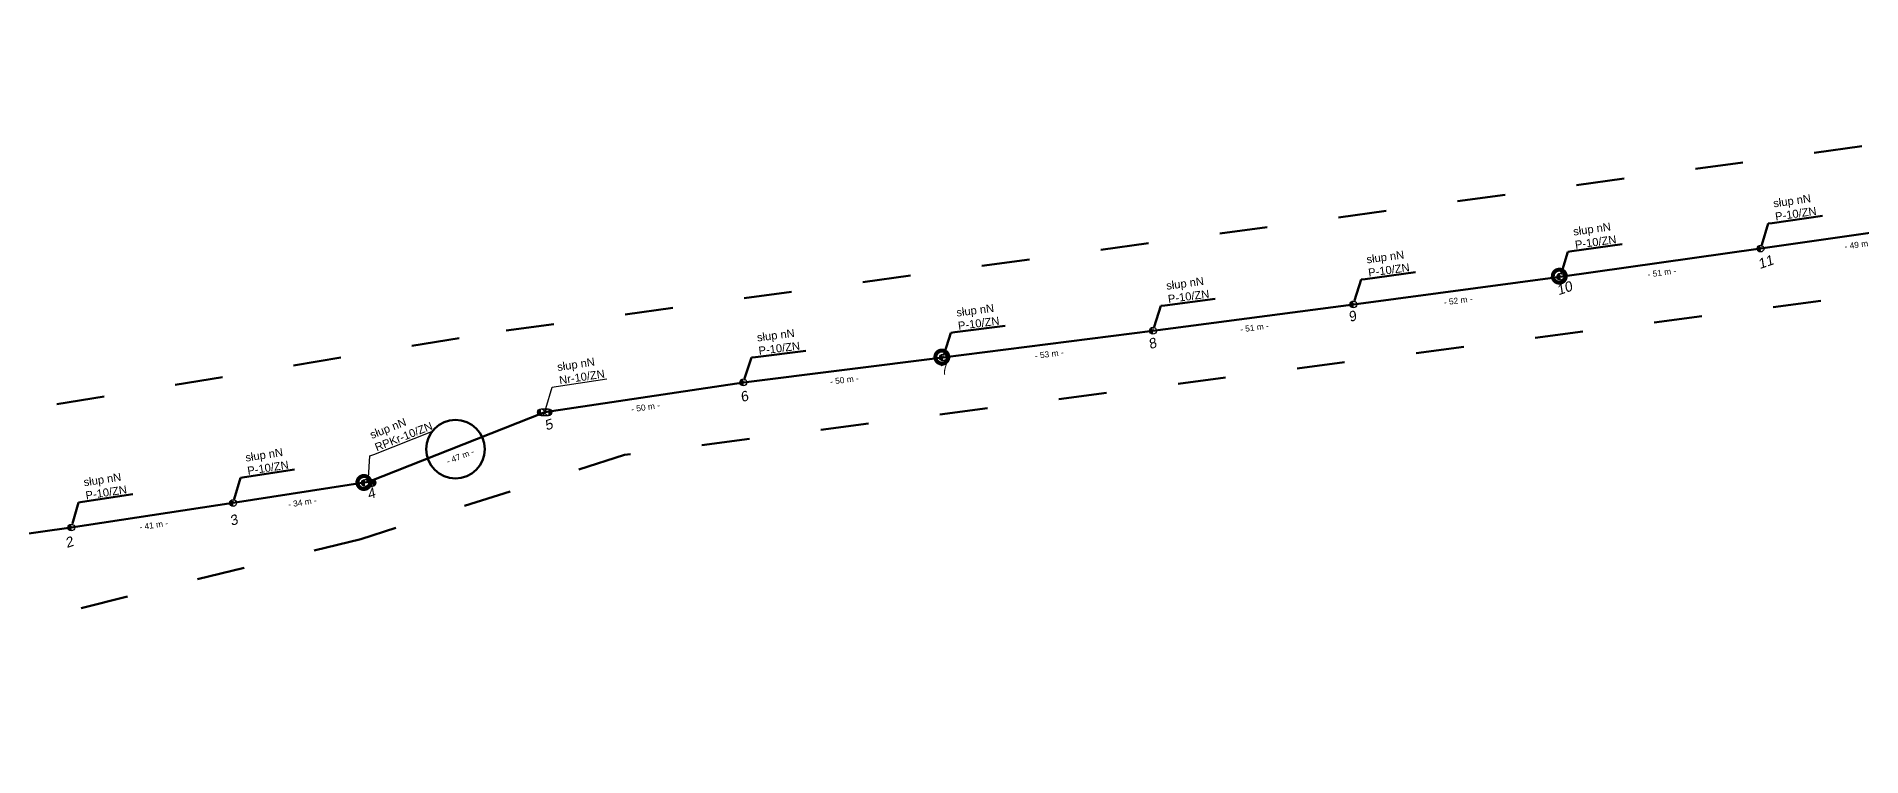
# Model space of a CAD drawing. Header units: metres. Extents: x 7547313 to 7555771, y 5771206 to 5789306.
# Drawn here: x 7548414 to 7548870.2, y 5774940.6 to 5775120.5 of the extents above; entities that cross this region are included whole.
import ezdxf
from ezdxf import colors
from ezdxf.entities.mleader import LeaderData, LeaderLine
from ezdxf.math import Vec2, Vec3

# ---------------------------------------------------------------- set-up
doc = ezdxf.new("R2010")
doc.units = ezdxf.units.M
doc.linetypes.add('GCAD_ISO03W100', pattern=[30, 12, -18])
for name, color, linetype, lineweight in [('!TELE', 30, 'SCARPLINE1A', 50), ('!trafo_05-0195', 6, 'GCAD_ISO03W100', 50), ('_numery', 7, 'Continuous', 40), ('_PRZEWIESZENIA', 6, 'Continuous', 50)]:
    doc.layers.add(name, color=color, linetype=linetype, lineweight=lineweight)
for name, color, linetype in [('!wymiary', 7, 'Continuous'), ('_MM mufy', 3, 'Continuous'), ('_MM opisy', 7, 'Continuous'), ('_MM slupy', 5, 'Continuous')]:
    doc.layers.add(name, color=color, linetype=linetype)
doc.styles.get("Standard").update_dxf_attribs({"font": 'arial.ttf'})
doc.linetypes.add('SCARPLINE1A', pattern='A,2,[150,AAA.SHX,S=1,R=0,X=0,Y=0],1e-11', length=2)
doc.dimstyles.new('opis linie', dxfattribs={"dimtxt": 1.5, "dimasz": 0.18, "dimexe": 0.18, "dimexo": 0.0625, "dimgap": 2.5, "dimtad": 4, "dimdec": 0, "dimzin": 0, "dimdsep": 46, "dimtxsty": 'Standard', "dimcen": 0.09, "dimse1": 1, "dimse2": 1, "dimsd1": 1, "dimsd2": 1, "dimclrt": 256, "dimadec": 0, "dimazin": 0, "dimtfac": 1, "dimtdec": 0, "dimtofl": 0, "dimtmove": 0, "dimatfit": 3, "dimfxl": 1, "dimtfill": 1, "dimtolj": 1, "dimtzin": 0, "dimarcsym": 0})

# ---------------------------------------------------------------- blocks, each defined once
blk = doc.blocks.new('*D306')
at = {"layer": 'Defpoints', "color": 0}
for p in [(7548893.42, 5775074.49), (7548844.88, 5775068.26), (7548844.99, 5775067.52)]:
    blk.add_point(p, dxfattribs=at)
at = {"layer": '!wymiary', "insert": (7548869.56, 5775068.52), "char_height": 1.5, "attachment_point": 5, "rotation": 8.1949, "bg_fill": 3, "box_fill_scale": 1.1, "bg_fill_color": 9, "bg_fill_true_color": 13158600, "bg_fill_transparency": 0}
blk.add_mtext('\\A1;- 49 m -', dxfattribs=at)
blk = doc.blocks.new('*D307')
at = {"layer": 'Defpoints', "color": 0}
for p in [(7548844.99, 5775067.52), (7548794.83, 5775061.24), (7548794.93, 5775060.49)]:
    blk.add_point(p, dxfattribs=at)
at = {"layer": '!wymiary', "insert": (7548820.31, 5775061.52), "char_height": 1.5, "attachment_point": 5, "rotation": 7.99, "bg_fill": 3, "box_fill_scale": 1.1, "bg_fill_color": 9, "bg_fill_true_color": 13158600, "bg_fill_transparency": 0}
blk.add_mtext('\\A1;- 51 m -', dxfattribs=at)
blk = doc.blocks.new('*D308')
at = {"layer": 'Defpoints', "color": 0}
for p in [(7548794.93, 5775060.49), (7548743.09, 5775054.29), (7548743.19, 5775053.55)]:
    blk.add_point(p, dxfattribs=at)
at = {"layer": '!wymiary', "insert": (7548769.4, 5775054.53), "char_height": 1.5, "attachment_point": 5, "rotation": 7.6462, "bg_fill": 3, "box_fill_scale": 1.1, "bg_fill_color": 9, "bg_fill_true_color": 13158600, "bg_fill_transparency": 0}
blk.add_mtext('\\A1;- 52 m -', dxfattribs=at)
blk = doc.blocks.new('*D309')
at = {"layer": 'Defpoints', "color": 0}
for p in [(7548743.19, 5775053.55), (7548692.99, 5775047.72), (7548693.09, 5775046.98)]:
    blk.add_point(p, dxfattribs=at)
at = {"layer": '!wymiary', "insert": (7548718.46, 5775047.77), "char_height": 1.5, "attachment_point": 5, "rotation": 7.4665, "bg_fill": 3, "box_fill_scale": 1.1, "bg_fill_color": 9, "bg_fill_true_color": 13158600, "bg_fill_transparency": 0}
blk.add_mtext('\\A1;- 51 m -', dxfattribs=at)
blk = doc.blocks.new('*D310')
at = {"layer": 'Defpoints', "color": 0}
for p in [(7548693.09, 5775046.98), (7548640.49, 5775041.03), (7548640.59, 5775040.29)]:
    blk.add_point(p, dxfattribs=at)
at = {"layer": '!wymiary', "insert": (7548667.16, 5775041.14), "char_height": 1.5, "attachment_point": 5, "rotation": 7.2653, "bg_fill": 3, "box_fill_scale": 1.1, "bg_fill_color": 9, "bg_fill_true_color": 13158600, "bg_fill_transparency": 0}
blk.add_mtext('\\A1;- 53 m -', dxfattribs=at)
blk = doc.blocks.new('*D311')
at = {"layer": 'Defpoints', "color": 0}
for p in [(7548640.59, 5775040.29), (7548590.61, 5775034.82), (7548590.71, 5775034.07)]:
    blk.add_point(p, dxfattribs=at)
at = {"layer": '!wymiary', "insert": (7548615.96, 5775034.68), "char_height": 1.5, "attachment_point": 5, "rotation": 7.101, "bg_fill": 3, "box_fill_scale": 1.1, "bg_fill_color": 9, "bg_fill_true_color": 13158600, "bg_fill_transparency": 0}
blk.add_mtext('\\A1;- 50 m -', dxfattribs=at)
blk = doc.blocks.new('*D312')
at = {"layer": 'Defpoints', "color": 0}
for p in [(7548590.71, 5775034.07), (7548540.94, 5775027.36), (7548541.05, 5775026.62)]:
    blk.add_point(p, dxfattribs=at)
at = {"layer": '!wymiary', "insert": (7548566.25, 5775027.86), "char_height": 1.5, "attachment_point": 5, "rotation": 8.5365, "bg_fill": 3, "box_fill_scale": 1.1, "bg_fill_color": 9, "bg_fill_true_color": 13158600, "bg_fill_transparency": 0}
blk.add_mtext('\\A1;- 50 m -', dxfattribs=at)
blk = doc.blocks.new('*D313')
at = {"layer": 'Defpoints', "color": 0}
for p in [(7548541.05, 5775026.62), (7548496.7, 5775009.88), (7548496.97, 5775009.18)]:
    blk.add_point(p, dxfattribs=at)
at = {"layer": '!wymiary', "insert": (7548519.93, 5775015.58), "char_height": 1.5, "attachment_point": 5, "rotation": 21.5875, "bg_fill": 3, "box_fill_scale": 1.1, "bg_fill_color": 9, "bg_fill_true_color": 13158600, "bg_fill_transparency": 0}
blk.add_mtext('\\A1;- 47 m -', dxfattribs=at)
blk = doc.blocks.new('*D314')
at = {"layer": 'Defpoints', "color": 0}
for p in [(7548496.97, 5775009.18), (7548463.05, 5775004.68), (7548463.16, 5775003.94)]:
    blk.add_point(p, dxfattribs=at)
at = {"layer": '!wymiary', "insert": (7548480.45, 5775004.07), "char_height": 1.5, "attachment_point": 5, "rotation": 8.8085, "bg_fill": 3, "box_fill_scale": 1.1, "bg_fill_color": 9, "bg_fill_true_color": 13158600, "bg_fill_transparency": 0}
blk.add_mtext('\\A1;- 34 m -', dxfattribs=at)
blk = doc.blocks.new('*D315')
at = {"layer": 'Defpoints', "color": 0}
for p in [(7548463.16, 5775003.94), (7548422.58, 5774998.54), (7548422.69, 5774997.8)]:
    blk.add_point(p, dxfattribs=at)
at = {"layer": '!wymiary', "insert": (7548443.3, 5774998.4), "char_height": 1.5, "attachment_point": 5, "rotation": 8.6258, "bg_fill": 3, "box_fill_scale": 1.1, "bg_fill_color": 9, "bg_fill_true_color": 13158600, "bg_fill_transparency": 0}
blk.add_mtext('\\A1;- 41 m -', dxfattribs=at)
blk = doc.blocks.new('*D316')
at = {"layer": 'Defpoints', "color": 0}
for p in [(7548422.69, 5774997.8), (7548374.73, 5774991.83), (7548374.83, 5774991.09)]:
    blk.add_point(p, dxfattribs=at)
at = {"layer": '!wymiary', "insert": (7548399.11, 5774991.95), "char_height": 1.5, "attachment_point": 5, "rotation": 7.9822, "bg_fill": 3, "box_fill_scale": 1.1, "bg_fill_color": 9, "bg_fill_true_color": 13158600, "bg_fill_transparency": 0}
blk.add_mtext('\\A1;- 48 m -', dxfattribs=at)
blk = doc.blocks.new('ZN')
at = {"layer": '_MM slupy', "transparency": 33554687}
h = blk.add_hatch(color=256, dxfattribs=at)
h.dxf.hatch_style = 1
h.paths.add_polyline_path([(0, -0.86), (0, 0.86, 1)])
at = {"layer": '_MM slupy'}
blk.add_circle((0, 0), 0.857, dxfattribs=at)
blk = doc.blocks.new('R')
at = {"layer": '_MM slupy', "transparency": 33554687}
h = blk.add_hatch(color=256, dxfattribs=at)
h.dxf.hatch_style = 1
h.paths.add_polyline_path([(-0.93, -0.86), (-0.93, 0.86, 1)])
h = blk.add_hatch(color=256, dxfattribs=at)
h.dxf.hatch_style = 1
h.paths.add_polyline_path([(0.93, 0.86), (0.93, -0.86, 1)])
at = {"layer": '_MM slupy'}
for points in [[(-0.93, 0.86), (0.93, 0.86)], [(-0.93, -0.86), (0.93, -0.86)]]:
    blk.add_lwpolyline(points, dxfattribs=at)
for centre in [(-0.93, 0), (0.93, 0)]:
    blk.add_circle(centre, 0.857, dxfattribs=at)
blk = doc.blocks.new('mufa')
at = {"layer": '_MM mufy'}
h = blk.add_hatch(color=256, dxfattribs=at)
h.dxf.hatch_style = 1
h.paths.add_polyline_path([(2.15, 0.12, 1), (-2.1, -0.05, 1)])
h.paths.add_polyline_path([(-1.1, -0.01, -1), (1.15, 0.08, -1)], flags=16)
h.paths.add_polyline_path([(-0.83, 0, -1), (0.88, 0.07, -1)], flags=0)
blk = doc.blocks.new('q')
at = {"layer": '_MM slupy'}
blk.add_blockref('ZN', (0, 0), dxfattribs=at)
at = {"layer": '_MM opisy'}
ml = blk.add_multileader_mtext('Standard', dxfattribs=at)
ml.set_content('\\pxql;słup nN\\PP-10/ZN', color=256)
ml.set_leader_properties()
ml.build(insert=Vec2(0, 0))
ml.multileader.update_dxf_attribs({"has_text_frame": 1, "text_left_attachment_type": 5, "text_right_attachment_type": 5, "dogleg_length": 1, "arrow_head_size": 1})
ctx = ml.context
ctx.base_point, ctx.char_height, ctx.arrow_head_size, ctx.landing_gap_size, ctx.plane_origin = Vec3(3.75, 5.9), 2, 1, 1, Vec3(1.72, -1.42)
ctx.left_attachment, ctx.right_attachment = 5, 5
notes = []
notes.append((ctx, [(0, (1, 1, 0), (2.75, 5.9), (1, 0), 1, [(0, [(0, 0), (2.75, 5.9)], 0, [])])]))
ctx.mtext.insert, ctx.mtext.flow_direction = Vec3(4.75, 11.7), 5
ctx.mtext.has_bg_fill, ctx.mtext.bg_color, ctx.mtext.bg_scale_factor, ctx.mtext.bg_transparency, ctx.mtext.use_window_bg_color = 1, -1023410175, 1, 0, 1
for ctx, leaders in notes:
    for number, flags, end, landing, length, lines in leaders:
        leader = LeaderData()
        leader.index, (leader.has_last_leader_line, leader.has_dogleg_vector, leader.attachment_direction) = number, flags
        leader.last_leader_point, leader.dogleg_vector, leader.dogleg_length = Vec3(end), Vec3(landing), length
        for number, points, colour, breaks in lines:
            line = LeaderLine()
            line.index, line.vertices, line.color, line.breaks = number, Vec3.list(points), colors.encode_raw_color(colour), breaks
            leader.lines.append(line)
        ctx.leaders.append(leader)

msp = doc.modelspace()

# ---------------------------------------------------------------- linework, layer by layer
at = {"layer": '!TELE'}
msp.add_lwpolyline([(7548374.83, 5774991.09), (7548422.69, 5774997.8), (7548463.16, 5775003.94), (7548496.97, 5775009.18), (7548541.05, 5775026.62), (7548590.71, 5775034.07), (7548640.59, 5775040.29), (7548693.09, 5775046.98), (7548743.19, 5775053.55), (7548794.93, 5775060.49), (7548844.99, 5775067.52), (7548893.42, 5775074.49), (7548946.19, 5775081.67), (7548999.11, 5775089), (7549053.37, 5775096.61), (7549068.5, 5775063.05)], dxfattribs=at)

# ---------------------------------------------------------------- next in the draw order: dimensions: what is measured, and where the dimension line sits
at = {"layer": '!wymiary'}
dim = msp.add_aligned_dim(p1=(7548893.42, 5775074.49), p2=(7548844.99, 5775067.52), distance=-0.75, dimstyle='opis linie', override={"dimpost": '- <> m -'}, dxfattribs=at)
dim.commit()
dim.dimension.update_dxf_attribs({"geometry": '*D306', "text_midpoint": (7548869.56, 5775068.52)})

# ---------------------------------------------------------------- next in the draw order: dimensions: what is measured, and where the dimension line sits
dim = msp.add_aligned_dim(p1=(7548844.99, 5775067.52), p2=(7548794.93, 5775060.49), distance=-0.75, dimstyle='opis linie', override={"dimpost": '- <> m -'}, dxfattribs=at)
dim.commit()
dim.dimension.update_dxf_attribs({"geometry": '*D307', "text_midpoint": (7548820.31, 5775061.52)})

# ---------------------------------------------------------------- next in the draw order: block references
at = {"layer": '!TELE', "rotation": 8.194856794530383}
msp.add_blockref('q', (7548844.99, 5775067.52), dxfattribs=at)

# ---------------------------------------------------------------- next in the draw order: dimensions: what is measured, and where the dimension line sits
at = {"layer": '!wymiary'}
dim = msp.add_aligned_dim(p1=(7548794.93, 5775060.49), p2=(7548743.19, 5775053.55), distance=-0.75, dimstyle='opis linie', override={"dimpost": '- <> m -'}, dxfattribs=at)
dim.commit()
dim.dimension.update_dxf_attribs({"geometry": '*D308', "text_midpoint": (7548769.4, 5775054.53)})

# ---------------------------------------------------------------- next in the draw order: block references
at = {"layer": '!TELE', "rotation": 7.989996339108894}
msp.add_blockref('q', (7548794.93, 5775060.49), dxfattribs=at)

# ---------------------------------------------------------------- next in the draw order: texts
at = {"layer": '_numery', "oblique": 10}
msp.add_text('11', height=2.5, rotation=19.0631, dxfattribs=at).set_placement((7548844.79, 5775062.37))

# ---------------------------------------------------------------- next in the draw order: dimensions: what is measured, and where the dimension line sits
at = {"layer": '!wymiary'}
dim = msp.add_aligned_dim(p1=(7548743.19, 5775053.55), p2=(7548693.09, 5775046.98), distance=-0.75, dimstyle='opis linie', override={"dimpost": '- <> m -'}, dxfattribs=at)
dim.commit()
dim.dimension.update_dxf_attribs({"geometry": '*D309', "text_midpoint": (7548718.46, 5775047.77)})

# ---------------------------------------------------------------- next in the draw order: block references
at = {"layer": '!TELE', "rotation": 7.646203094691235}
msp.add_blockref('q', (7548743.19, 5775053.55), dxfattribs=at)
at = {"color": 5, "lineweight": 70}
msp.add_blockref('mufa', (7548794.65, 5775060.58), dxfattribs=at)

# ---------------------------------------------------------------- next in the draw order: texts
at = {"layer": '_numery', "oblique": 10}
msp.add_text('10', height=2.5, rotation=19.0631, dxfattribs=at).set_placement((7548794.49, 5775055.82))

# ---------------------------------------------------------------- next in the draw order: dimensions: what is measured, and where the dimension line sits
at = {"layer": '!wymiary'}
dim = msp.add_aligned_dim(p1=(7548693.09, 5775046.98), p2=(7548640.59, 5775040.29), distance=-0.75, dimstyle='opis linie', override={"dimpost": '- <> m -'}, dxfattribs=at)
dim.commit()
dim.dimension.update_dxf_attribs({"geometry": '*D310', "text_midpoint": (7548667.16, 5775041.14)})

# ---------------------------------------------------------------- next in the draw order: block references
at = {"layer": '!TELE', "rotation": 7.466509025409868}
msp.add_blockref('q', (7548693.09, 5775046.98), dxfattribs=at)

# ---------------------------------------------------------------- next in the draw order: texts
at = {"layer": '_numery', "oblique": 10}
msp.add_text('9', height=2.5, rotation=19.0631, dxfattribs=at).set_placement((7548742.37, 5775049.11))

# ---------------------------------------------------------------- next in the draw order: dimensions: what is measured, and where the dimension line sits
at = {"layer": '!wymiary'}
dim = msp.add_aligned_dim(p1=(7548640.59, 5775040.29), p2=(7548590.71, 5775034.07), distance=-0.75, dimstyle='opis linie', override={"dimpost": '- <> m -'}, dxfattribs=at)
dim.commit()
dim.dimension.update_dxf_attribs({"geometry": '*D311', "text_midpoint": (7548615.96, 5775034.68)})

# ---------------------------------------------------------------- next in the draw order: block references
at = {"layer": '!TELE', "rotation": 7.26533993614231}
msp.add_blockref('q', (7548640.59, 5775040.29), dxfattribs=at)

# ---------------------------------------------------------------- next in the draw order: texts
at = {"layer": '_numery', "oblique": 10}
msp.add_text('8', height=2.5, rotation=19.0631, dxfattribs=at).set_placement((7548692.39, 5775042.32))

# ---------------------------------------------------------------- next in the draw order: dimensions: what is measured, and where the dimension line sits
at = {"layer": '!wymiary'}
dim = msp.add_aligned_dim(p1=(7548590.71, 5775034.07), p2=(7548541.05, 5775026.62), distance=-0.75, dimstyle='opis linie', override={"dimpost": '- <> m -'}, dxfattribs=at)
dim.commit()
dim.dimension.update_dxf_attribs({"geometry": '*D312', "text_midpoint": (7548566.25, 5775027.86)})

# ---------------------------------------------------------------- next in the draw order: block references
at = {"layer": '!TELE', "rotation": 7.100982292473912}
msp.add_blockref('q', (7548590.71, 5775034.07), dxfattribs=at)
at = {"color": 5, "lineweight": 70}
msp.add_blockref('mufa', (7548640.3, 5775040.37), dxfattribs=at)

# ---------------------------------------------------------------- next in the draw order: texts
at = {"layer": '_numery', "oblique": 10}
msp.add_text('7', height=2.5, rotation=19.0631, dxfattribs=at).set_placement((7548640.27, 5775035.76))

# ---------------------------------------------------------------- next in the draw order: dimensions: what is measured, and where the dimension line sits
at = {"layer": '!wymiary'}
dim = msp.add_aligned_dim(p1=(7548541.05, 5775026.62), p2=(7548496.97, 5775009.18), distance=-0.75, dimstyle='opis linie', override={"dimpost": '- <> m -'}, dxfattribs=at)
dim.commit()
dim.dimension.update_dxf_attribs({"geometry": '*D313', "text_midpoint": (7548519.93, 5775015.58)})

# ---------------------------------------------------------------- next in the draw order: texts
at = {"layer": '_numery', "oblique": 10}
msp.add_text('6', height=2.5, rotation=19.0631, dxfattribs=at).set_placement((7548590.36, 5775029.05))

# ---------------------------------------------------------------- next in the draw order: dimensions: what is measured, and where the dimension line sits
at = {"layer": '!wymiary'}
dim = msp.add_aligned_dim(p1=(7548496.97, 5775009.18), p2=(7548463.16, 5775003.94), distance=-0.75, dimstyle='opis linie', override={"dimpost": '- <> m -'}, dxfattribs=at)
dim.commit()
dim.dimension.update_dxf_attribs({"geometry": '*D314', "text_midpoint": (7548480.45, 5775004.07)})

# ---------------------------------------------------------------- next in the draw order: leaders
at = {"layer": '_MM opisy'}
ml = msp.add_multileader_mtext('Standard', dxfattribs=at)
ml.set_content('\\pxql;słup nN\\PNr-10/ZN', color=256)
ml.set_leader_properties()
ml.build(insert=Vec2(0, 0))
ml.multileader.update_dxf_attribs({"has_text_frame": 1, "text_left_attachment_type": 5, "text_right_attachment_type": 5, "dogleg_length": 1, "arrow_head_size": 1})
ctx = ml.context
ctx.base_point, ctx.char_height, ctx.arrow_head_size, ctx.landing_gap_size, ctx.plane_origin, ctx.plane_x_axis, ctx.plane_y_axis = Vec3(7548543.89, 5775033.01), 2, 1, 1, Vec3(7548542.96, 5775025.47), Vec3(0.988922, 0.148439), Vec3(-0.148439, 0.988922)
ctx.left_attachment, ctx.right_attachment = 5, 5
notes = []
notes.append((ctx, [(0, (1, 1, 0), (7548542.9, 5775032.87), (0.988922, 0.148439), 1, [(0, [(7548541.05, 5775026.62), (7548542.9, 5775032.87)], 0, [])])]))
ctx.mtext.insert, ctx.mtext.text_direction, ctx.mtext.flow_direction = Vec3(7548544.02, 5775038.87), Vec3(0.988922, 0.148439), 5
ctx.mtext.has_bg_fill, ctx.mtext.bg_color, ctx.mtext.bg_scale_factor, ctx.mtext.bg_transparency, ctx.mtext.use_window_bg_color = 1, -1023410175, 1, 0, 1
for ctx, leaders in notes:
    for number, flags, end, landing, length, lines in leaders:
        leader = LeaderData()
        leader.index, (leader.has_last_leader_line, leader.has_dogleg_vector, leader.attachment_direction) = number, flags
        leader.last_leader_point, leader.dogleg_vector, leader.dogleg_length = Vec3(end), Vec3(landing), length
        for number, points, colour, breaks in lines:
            line = LeaderLine()
            line.index, line.vertices, line.color, line.breaks = number, Vec3.list(points), colors.encode_raw_color(colour), breaks
            leader.lines.append(line)
        ctx.leaders.append(leader)

# ---------------------------------------------------------------- next in the draw order: block references
msp.add_blockref('R', (7548541.05, 5775026.62))

# ---------------------------------------------------------------- next in the draw order: texts
at = {"layer": '_numery', "oblique": 10}
msp.add_text('5', height=2.5, rotation=19.0631, dxfattribs=at).set_placement((7548541.48, 5775022.02))

# ---------------------------------------------------------------- next in the draw order: dimensions: what is measured, and where the dimension line sits
at = {"layer": '!wymiary'}
dim = msp.add_aligned_dim(p1=(7548463.16, 5775003.94), p2=(7548422.69, 5774997.8), distance=-0.75, dimstyle='opis linie', override={"dimpost": '- <> m -'}, dxfattribs=at)
dim.commit()
dim.dimension.update_dxf_attribs({"geometry": '*D315', "text_midpoint": (7548443.3, 5774998.4)})

# ---------------------------------------------------------------- next in the draw order: leaders
at = {"layer": '_MM opisy'}
ml = msp.add_multileader_mtext('Standard', dxfattribs=at)
ml.set_content('\\pxql;słup nN\\PRPKr-10/ZN', color=256)
ml.set_leader_properties()
ml.build(insert=Vec2(0, 0))
ml.multileader.update_dxf_attribs({"has_text_frame": 1, "text_left_attachment_type": 5, "text_right_attachment_type": 5, "dogleg_length": 1, "arrow_head_size": 1})
ctx = ml.context
ctx.base_point, ctx.char_height, ctx.arrow_head_size, ctx.landing_gap_size, ctx.plane_origin, ctx.plane_x_axis, ctx.plane_y_axis = Vec3(7548498.29, 5775016.05), 2, 1, 1, Vec3(7548499.09, 5775008.49), Vec3(0.929857, 0.367922), Vec3(-0.367922, 0.929857)
ctx.left_attachment, ctx.right_attachment = 5, 5
notes = []
notes.append((ctx, [(0, (1, 1, 0), (7548497.36, 5775015.68), (0.929857, 0.367922), 1, [(0, [(7548496.97, 5775009.18), (7548497.36, 5775015.68)], 0, [])])]))
ctx.mtext.insert, ctx.mtext.text_direction, ctx.mtext.flow_direction = Vec3(7548497.1, 5775021.78), Vec3(0.929857, 0.367922), 5
ctx.mtext.has_bg_fill, ctx.mtext.bg_color, ctx.mtext.bg_scale_factor, ctx.mtext.bg_transparency, ctx.mtext.use_window_bg_color = 1, -1023410175, 1, 0, 1
for ctx, leaders in notes:
    for number, flags, end, landing, length, lines in leaders:
        leader = LeaderData()
        leader.index, (leader.has_last_leader_line, leader.has_dogleg_vector, leader.attachment_direction) = number, flags
        leader.last_leader_point, leader.dogleg_vector, leader.dogleg_length = Vec3(end), Vec3(landing), length
        for number, points, colour, breaks in lines:
            line = LeaderLine()
            line.index, line.vertices, line.color, line.breaks = number, Vec3.list(points), colors.encode_raw_color(colour), breaks
            leader.lines.append(line)
        ctx.leaders.append(leader)

# ---------------------------------------------------------------- next in the draw order: linework, layer by layer
at = {"layer": '_PRZEWIESZENIA', "color": 3}
msp.add_circle((7548518.72, 5775017.38), 7.32, dxfattribs=at)

# ---------------------------------------------------------------- next in the draw order: block references
at = {"layer": '!TELE', "rotation": 8.808540578174236}
msp.add_blockref('q', (7548463.16, 5775003.94), dxfattribs=at)
at = {"color": 5, "lineweight": 70}
msp.add_blockref('mufa', (7548495.82, 5775009.02), dxfattribs=at)
msp.add_blockref('R', (7548497.04, 5775008.94))

# ---------------------------------------------------------------- next in the draw order: texts
at = {"layer": '_numery', "oblique": 10}
msp.add_text('4', height=2.5, rotation=19.0631, dxfattribs=at).set_placement((7548497.1, 5775004.81))

# ---------------------------------------------------------------- next in the draw order: dimensions: what is measured, and where the dimension line sits
at = {"layer": '!wymiary'}
dim = msp.add_aligned_dim(p1=(7548422.69, 5774997.8), p2=(7548374.83, 5774991.09), distance=-0.75, dimstyle='opis linie', override={"dimpost": '- <> m -'}, dxfattribs=at)
dim.commit()
dim.dimension.update_dxf_attribs({"geometry": '*D316', "text_midpoint": (7548399.11, 5774991.95)})

# ---------------------------------------------------------------- next in the draw order: block references
at = {"layer": '!TELE', "rotation": 8.62579740341972}
msp.add_blockref('q', (7548422.69, 5774997.8), dxfattribs=at)

# ---------------------------------------------------------------- next in the draw order: texts
at = {"layer": '_numery', "oblique": 10}
msp.add_text('3', height=2.5, rotation=19.0631, dxfattribs=at).set_placement((7548462.75, 5774998.17))

# ---------------------------------------------------------------- next in the draw order: linework, layer by layer
at = {"layer": '!trafo_05-0195'}
msp.add_lwpolyline([(7547568.68, 5775068.12), (7547601.45, 5775095.16), (7547654.23, 5775054.28), (7548152.6, 5774984.93), (7548531.43, 5775047.03), (7549072.24, 5775120.52), (7549102.77, 5775048.58), (7549059.58, 5775032.54), (7549038.56, 5775077.42), (7548561.02, 5775015.93), (7548495.04, 5774994.91), (7548357.25, 5774960.94), (7548169.65, 5774940.57), (7547589.19, 5775019.25)], close=True, dxfattribs=at)

# ---------------------------------------------------------------- next in the draw order: texts
at = {"layer": '_numery', "oblique": 10}
msp.add_text('2', height=2.5, rotation=19.0631, dxfattribs=at).set_placement((7548421.61, 5774992.65))

doc.saveas('drawing.dxf')
